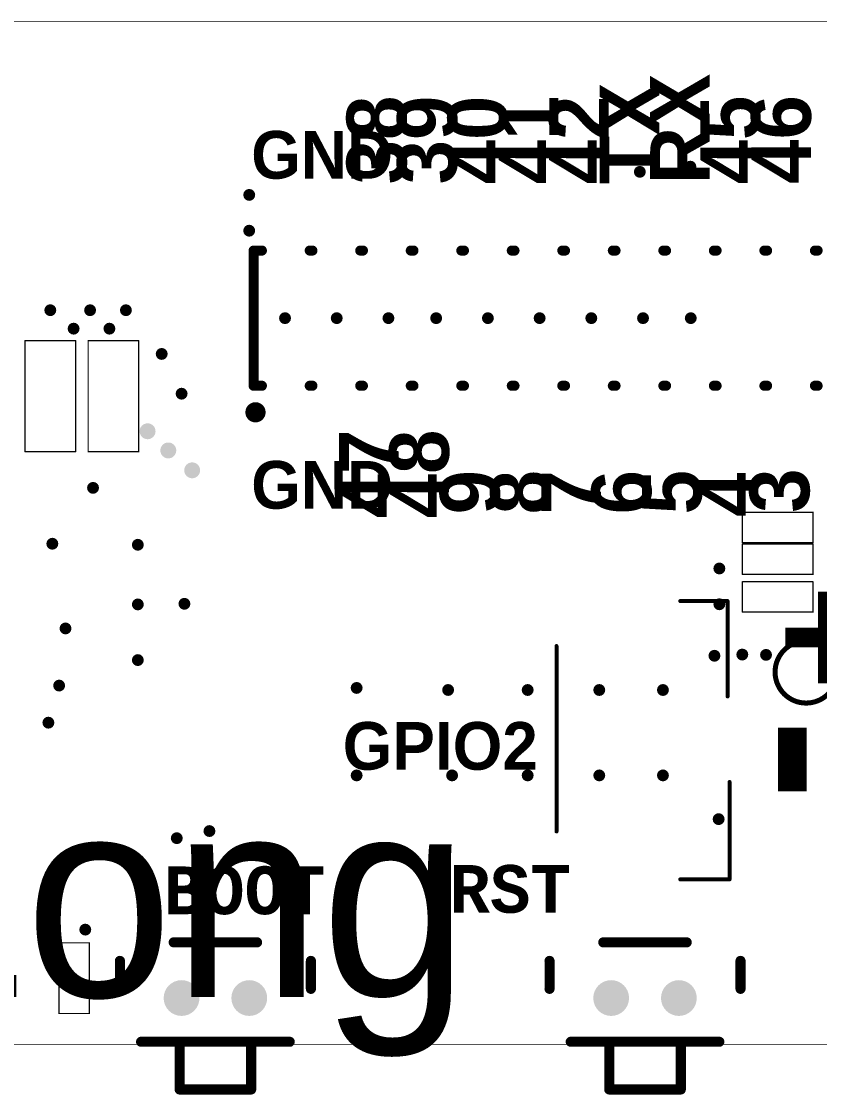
# Model space of a CAD drawing. Header units: millimetres. Extents: x -2 to 87, y -3.7 to 23.7.
# Drawn here: x 41.69 to 61.75, y -3.26 to 23.73 of the extents above; entities that cross this region are included whole.
import ezdxf

# ---------------------------------------------------------------- set-up
doc = ezdxf.new("R2010")
doc.units = ezdxf.units.MM
for name, color, linetype in [('KeepOutLayer', 6, 'Continuous'), ('MultiLayer', 9, 'Continuous'), ('PadHoleLayer', 156, 'Continuous'), ('TopOverlay', 2, 'Continuous'), ('ViaHoleLayer', 16, 'Continuous')]:
    doc.layers.add(name, color=color, linetype=linetype)
doc.styles.add('Alibaba PuHuiTi Light', font='', dxfattribs={"height": 0.2})
doc.styles.add('Consolas', font='', dxfattribs={"height": 0.2})
doc.styles.add('Kristen ITC', font='', dxfattribs={"height": 0.2})
doc.styles.add('阿里巴巴普惠体 Heavy', font='', dxfattribs={"height": 0.2})
doc.styles.get('Alibaba PuHuiTi Light').set_extended_font_data('Alibaba PuHuiTi Light', bold=True)
doc.styles.get('Consolas').set_extended_font_data('Consolas', bold=True)
doc.styles.get('Kristen ITC').set_extended_font_data('Kristen ITC')
doc.styles.get('阿里巴巴普惠体 Heavy').set_extended_font_data('阿里巴巴普惠体 Heavy', bold=True)

# ---------------------------------------------------------------- blocks, each defined once
blk = doc.blocks.new('CAP_0603_3')
at = {"layer": 'TopOverlay', "const_width": 0.0323}
for points in [[(-1.397, -0.635), (-1.397, 0.635)], [(1.397, 0.635), (-1.397, 0.635)], [(1.397, -0.635), (1.397, 0.635)], [(1.397, -0.635), (-1.397, -0.635)]]:
    blk.add_lwpolyline(points, dxfattribs=at)
at = {"layer": 'TopOverlay', "const_width": 0.0161}
for points in [[(-1.405, 0.635, 1), (-1.389, 0.635, 1)], [(-1.405, 0.635, 1), (-1.389, 0.635, 1)], [(1.389, 0.635, 1), (1.405, 0.635, 1)], [(1.389, 0.635, 1), (1.405, 0.635, 1)], [(-1.405, -0.635, 1), (-1.389, -0.635, 1)], [(-1.405, -0.635, 1), (-1.389, -0.635, 1)], [(1.389, -0.635, 1), (1.405, -0.635, 1)], [(1.389, -0.635, 1), (1.405, -0.635, 1)]]:
    blk.add_lwpolyline(points, format="xyb", close=True, dxfattribs=at)
blk = doc.blocks.new('RES_0402_14')
at = {"layer": 'TopOverlay', "const_width": 0.0323}
for points in [[(-0.889, -0.381), (-0.889, 0.381)], [(-0.889, 0.381), (0.889, 0.381)], [(0.889, -0.381), (0.889, 0.381)], [(-0.889, -0.381), (0.889, -0.381)]]:
    blk.add_lwpolyline(points, dxfattribs=at)
at = {"layer": 'TopOverlay', "const_width": 0.0161}
for points in [[(-0.897, 0.381, 1), (-0.881, 0.381, 1)], [(-0.897, 0.381, 1), (-0.881, 0.381, 1)], [(0.881, 0.381, 1), (0.897, 0.381, 1)], [(0.881, 0.381, 1), (0.897, 0.381, 1)], [(-0.897, -0.381, 1), (-0.881, -0.381, 1)], [(-0.897, -0.381, 1), (-0.881, -0.381, 1)], [(0.881, -0.381, 1), (0.897, -0.381, 1)], [(0.881, -0.381, 1), (0.897, -0.381, 1)]]:
    blk.add_lwpolyline(points, format="xyb", close=True, dxfattribs=at)
blk = doc.blocks.new('RES_0402_15')
at = {"layer": 'TopOverlay', "const_width": 0.0323}
for points in [[(-0.889, 0.381), (-0.889, -0.381)], [(0.889, 0.381), (-0.889, 0.381)], [(0.889, 0.381), (0.889, -0.381)], [(0.889, -0.381), (-0.889, -0.381)]]:
    blk.add_lwpolyline(points, dxfattribs=at)
at = {"layer": 'TopOverlay', "const_width": 0.0161}
for points in [[(-0.897, 0.381, 1), (-0.881, 0.381, 1)], [(-0.897, 0.381, 1), (-0.881, 0.381, 1)], [(0.881, 0.381, 1), (0.897, 0.381, 1)], [(0.881, 0.381, 1), (0.897, 0.381, 1)], [(-0.897, -0.381, 1), (-0.881, -0.381, 1)], [(-0.897, -0.381, 1), (-0.881, -0.381, 1)], [(0.881, -0.381, 1), (0.897, -0.381, 1)], [(0.881, -0.381, 1), (0.897, -0.381, 1)]]:
    blk.add_lwpolyline(points, format="xyb", close=True, dxfattribs=at)
blk = doc.blocks.new('CAP_0402_16')
at = {"layer": 'TopOverlay', "const_width": 0.0323}
for points in [[(-0.889, -0.381), (-0.889, 0.381)], [(-0.889, 0.381), (0.889, 0.381)], [(0.889, -0.381), (0.889, 0.381)], [(-0.889, -0.381), (0.889, -0.381)]]:
    blk.add_lwpolyline(points, dxfattribs=at)
at = {"layer": 'TopOverlay', "const_width": 0.0161}
for points in [[(-0.897, 0.381, 1), (-0.881, 0.381, 1)], [(-0.897, 0.381, 1), (-0.881, 0.381, 1)], [(0.881, 0.381, 1), (0.897, 0.381, 1)], [(0.881, 0.381, 1), (0.897, 0.381, 1)], [(-0.897, -0.381, 1), (-0.881, -0.381, 1)], [(-0.897, -0.381, 1), (-0.881, -0.381, 1)], [(0.881, -0.381, 1), (0.897, -0.381, 1)], [(0.881, -0.381, 1), (0.897, -0.381, 1)]]:
    blk.add_lwpolyline(points, format="xyb", close=True, dxfattribs=at)
blk = doc.blocks.new('PH_2P_1_25MM_33')
at = {"layer": 'TopOverlay', "const_width": 0.1}
for points in [[(2.354, 2.975), (-2.31, 2.975)], [(-3.515, -0.134), (-3.515, -1.375)], [(3.485, -0.134), (3.485, -1.325)], [(-1.065, -1.375), (-3.515, -1.375)], [(1.085, -1.325), (3.485, -1.325)]]:
    blk.add_lwpolyline(points, dxfattribs=at)
at = {"layer": 'TopOverlay', "const_width": 0.05}
for points in [[(-2.335, 2.975, 1), (-2.285, 2.975, 1)], [(2.329, 2.975, 1), (2.379, 2.975, 1)], [(-3.54, -0.134, 1), (-3.49, -0.134, 1)], [(3.46, -0.134, 1), (3.51, -0.134, 1)], [(-3.54, -1.375, 1), (-3.49, -1.375, 1)], [(-3.54, -1.375, 1), (-3.49, -1.375, 1)], [(-1.09, -1.375, 1), (-1.04, -1.375, 1)], [(1.06, -1.325, 1), (1.11, -1.325, 1)], [(3.46, -1.325, 1), (3.51, -1.325, 1)], [(3.46, -1.325, 1), (3.51, -1.325, 1)]]:
    blk.add_lwpolyline(points, format="xyb", close=True, dxfattribs=at)
blk = doc.blocks.new('HDR_SMD_30P_P1_27_V_M_R2_C15_LS5_3_38')
at = {"layer": 'TopOverlay', "const_width": 0.254}
for points in [[(-9.7, 1.7), (-9.491, 1.7)], [(-9.7, -1.7), (-9.7, 1.7)], [(-8.289, 1.7), (-8.221, 1.7)], [(-7.019, 1.7), (-6.951, 1.7)], [(-5.749, 1.7), (-5.681, 1.7)], [(-4.479, 1.7), (-4.411, 1.7)], [(-3.209, 1.7), (-3.141, 1.7)], [(-1.939, 1.7), (-1.871, 1.7)], [(-0.669, 1.7), (-0.601, 1.7)], [(0.601, 1.7), (0.669, 1.7)], [(1.871, 1.7), (1.939, 1.7)], [(3.141, 1.7), (3.209, 1.7)], [(4.411, 1.7), (4.479, 1.7)], [(5.681, 1.7), (5.749, 1.7)], [(6.951, 1.7), (7.019, 1.7)], [(8.221, 1.7), (8.289, 1.7)], [(8.221, 1.7), (8.289, 1.7)], [(9.491, 1.7), (9.7, 1.7)], [(9.7, -1.651), (9.7, 1.651)], [(-9.7, -1.7), (-9.491, -1.7)], [(-8.289, -1.7), (-8.221, -1.7)], [(-7.019, -1.7), (-6.951, -1.7)], [(-5.749, -1.7), (-5.681, -1.7)], [(-4.479, -1.7), (-4.411, -1.7)], [(-3.209, -1.7), (-3.141, -1.7)], [(-1.939, -1.7), (-1.871, -1.7)], [(-0.669, -1.7), (-0.601, -1.7)], [(0.601, -1.7), (0.669, -1.7)], [(1.871, -1.7), (1.939, -1.7)], [(3.141, -1.7), (3.209, -1.7)], [(4.411, -1.7), (4.479, -1.7)], [(5.681, -1.7), (5.749, -1.7)], [(6.951, -1.7), (7.019, -1.7)], [(8.221, -1.7), (8.289, -1.7)], [(8.221, -1.7), (8.289, -1.7)], [(9.491, -1.7), (9.7, -1.7)]]:
    blk.add_lwpolyline(points, dxfattribs=at)
at = {"layer": 'TopOverlay'}
for points, const_width in [([(-9.764, 1.7, 1), (-9.637, 1.7, 1)], 0.127), ([(-9.764, 1.7, 1), (-9.637, 1.7, 1)], 0.127), ([(-9.555, 1.7, 1), (-9.428, 1.7, 1)], 0.127), ([(-8.352, 1.7, 1), (-8.225, 1.7, 1)], 0.127), ([(-8.285, 1.7, 1), (-8.158, 1.7, 1)], 0.127), ([(-7.082, 1.7, 1), (-6.955, 1.7, 1)], 0.127), ([(-7.015, 1.7, 1), (-6.888, 1.7, 1)], 0.127), ([(-5.812, 1.7, 1), (-5.685, 1.7, 1)], 0.127), ([(-5.745, 1.7, 1), (-5.618, 1.7, 1)], 0.127), ([(-4.542, 1.7, 1), (-4.415, 1.7, 1)], 0.127), ([(-4.475, 1.7, 1), (-4.348, 1.7, 1)], 0.127), ([(-3.272, 1.7, 1), (-3.145, 1.7, 1)], 0.127), ([(-3.205, 1.7, 1), (-3.078, 1.7, 1)], 0.127), ([(-2.002, 1.7, 1), (-1.875, 1.7, 1)], 0.127), ([(-1.935, 1.7, 1), (-1.808, 1.7, 1)], 0.127), ([(-0.732, 1.7, 1), (-0.605, 1.7, 1)], 0.127), ([(-0.665, 1.7, 1), (-0.538, 1.7, 1)], 0.127), ([(0.538, 1.7, 1), (0.665, 1.7, 1)], 0.127), ([(0.605, 1.7, 1), (0.732, 1.7, 1)], 0.127), ([(1.808, 1.7, 1), (1.935, 1.7, 1)], 0.127), ([(1.875, 1.7, 1), (2.002, 1.7, 1)], 0.127), ([(3.078, 1.7, 1), (3.205, 1.7, 1)], 0.127), ([(3.145, 1.7, 1), (3.272, 1.7, 1)], 0.127), ([(4.348, 1.7, 1), (4.475, 1.7, 1)], 0.127), ([(4.415, 1.7, 1), (4.542, 1.7, 1)], 0.127), ([(5.618, 1.7, 1), (5.745, 1.7, 1)], 0.127), ([(5.685, 1.7, 1), (5.812, 1.7, 1)], 0.127), ([(6.888, 1.7, 1), (7.015, 1.7, 1)], 0.127), ([(6.955, 1.7, 1), (7.082, 1.7, 1)], 0.127), ([(8.158, 1.7, 1), (8.285, 1.7, 1)], 0.127), ([(8.158, 1.7, 1), (8.285, 1.7, 1)], 0.127), ([(8.225, 1.7, 1), (8.352, 1.7, 1)], 0.127), ([(8.225, 1.7, 1), (8.352, 1.7, 1)], 0.127), ([(9.428, 1.7, 1), (9.555, 1.7, 1)], 0.127), ([(9.637, 1.7, 1), (9.764, 1.7, 1)], 0.127), ([(9.637, 1.651, 1), (9.764, 1.651, 1)], 0.127), ([(-9.764, -1.7, 1), (-9.637, -1.7, 1)], 0.127), ([(-9.764, -1.7, 1), (-9.637, -1.7, 1)], 0.127), ([(-9.555, -1.7, 1), (-9.428, -1.7, 1)], 0.127), ([(-8.352, -1.7, 1), (-8.225, -1.7, 1)], 0.127), ([(-8.285, -1.7, 1), (-8.158, -1.7, 1)], 0.127), ([(-7.082, -1.7, 1), (-6.955, -1.7, 1)], 0.127), ([(-7.015, -1.7, 1), (-6.888, -1.7, 1)], 0.127), ([(-5.812, -1.7, 1), (-5.685, -1.7, 1)], 0.127), ([(-5.745, -1.7, 1), (-5.618, -1.7, 1)], 0.127), ([(-4.542, -1.7, 1), (-4.415, -1.7, 1)], 0.127), ([(-4.475, -1.7, 1), (-4.348, -1.7, 1)], 0.127), ([(-3.272, -1.7, 1), (-3.145, -1.7, 1)], 0.127), ([(-3.205, -1.7, 1), (-3.078, -1.7, 1)], 0.127), ([(-2.002, -1.7, 1), (-1.875, -1.7, 1)], 0.127), ([(-1.935, -1.7, 1), (-1.808, -1.7, 1)], 0.127), ([(-0.732, -1.7, 1), (-0.605, -1.7, 1)], 0.127), ([(-0.665, -1.7, 1), (-0.538, -1.7, 1)], 0.127), ([(0.538, -1.7, 1), (0.665, -1.7, 1)], 0.127), ([(0.605, -1.7, 1), (0.732, -1.7, 1)], 0.127), ([(1.808, -1.7, 1), (1.935, -1.7, 1)], 0.127), ([(1.875, -1.7, 1), (2.002, -1.7, 1)], 0.127), ([(3.078, -1.7, 1), (3.205, -1.7, 1)], 0.127), ([(3.145, -1.7, 1), (3.272, -1.7, 1)], 0.127), ([(4.348, -1.7, 1), (4.475, -1.7, 1)], 0.127), ([(4.415, -1.7, 1), (4.542, -1.7, 1)], 0.127), ([(5.618, -1.7, 1), (5.745, -1.7, 1)], 0.127), ([(5.685, -1.7, 1), (5.812, -1.7, 1)], 0.127), ([(6.888, -1.7, 1), (7.015, -1.7, 1)], 0.127), ([(6.955, -1.7, 1), (7.082, -1.7, 1)], 0.127), ([(8.158, -1.7, 1), (8.285, -1.7, 1)], 0.127), ([(8.158, -1.7, 1), (8.285, -1.7, 1)], 0.127), ([(8.225, -1.7, 1), (8.352, -1.7, 1)], 0.127), ([(8.225, -1.7, 1), (8.352, -1.7, 1)], 0.127), ([(9.428, -1.7, 1), (9.555, -1.7, 1)], 0.127), ([(9.637, -1.651, 1), (9.764, -1.651, 1)], 0.127), ([(9.637, -1.7, 1), (9.764, -1.7, 1)], 0.127), ([(-9.525, -2.368, 1), (-9.779, -2.368, 1)], 0.254), ([(-9.842, -2.368, 1), (-9.716, -2.368, 1)], 0.127), ([(-9.588, -2.368, 1), (-9.461, -2.368, 1)], 0.127)]:
    blk.add_lwpolyline(points, format="xyb", close=True, dxfattribs=dict(at, const_width=const_width))
blk = doc.blocks.new('CAP_0603_55')
at = {"layer": 'TopOverlay', "const_width": 0.0323}
for points in [[(-1.397, -0.635), (-1.397, 0.635)], [(1.397, 0.635), (-1.397, 0.635)], [(1.397, -0.635), (1.397, 0.635)], [(1.397, -0.635), (-1.397, -0.635)]]:
    blk.add_lwpolyline(points, dxfattribs=at)
at = {"layer": 'TopOverlay', "const_width": 0.0161}
for points in [[(-1.405, 0.635, 1), (-1.389, 0.635, 1)], [(-1.405, 0.635, 1), (-1.389, 0.635, 1)], [(1.389, 0.635, 1), (1.405, 0.635, 1)], [(1.389, 0.635, 1), (1.405, 0.635, 1)], [(-1.405, -0.635, 1), (-1.389, -0.635, 1)], [(-1.405, -0.635, 1), (-1.389, -0.635, 1)], [(1.389, -0.635, 1), (1.405, -0.635, 1)], [(1.389, -0.635, 1), (1.405, -0.635, 1)]]:
    blk.add_lwpolyline(points, format="xyb", close=True, dxfattribs=at)
blk = doc.blocks.new('RES_0402_65')
at = {"layer": 'TopOverlay', "const_width": 0.0323}
for points in [[(-0.889, 0.381), (-0.889, -0.381)], [(-0.889, 0.381), (0.889, 0.381)], [(0.889, 0.381), (0.889, -0.381)], [(-0.889, -0.381), (0.889, -0.381)]]:
    blk.add_lwpolyline(points, dxfattribs=at)
at = {"layer": 'TopOverlay', "const_width": 0.0161}
for points in [[(-0.897, 0.381, 1), (-0.881, 0.381, 1)], [(-0.897, 0.381, 1), (-0.881, 0.381, 1)], [(0.881, 0.381, 1), (0.897, 0.381, 1)], [(0.881, 0.381, 1), (0.897, 0.381, 1)], [(-0.897, -0.381, 1), (-0.881, -0.381, 1)], [(-0.897, -0.381, 1), (-0.881, -0.381, 1)], [(0.881, -0.381, 1), (0.897, -0.381, 1)], [(0.881, -0.381, 1), (0.897, -0.381, 1)]]:
    blk.add_lwpolyline(points, format="xyb", close=True, dxfattribs=at)
blk = doc.blocks.new('KEY_EDGE_77')
at = {"layer": 'MultiLayer'}
h = blk.add_hatch(color=9, dxfattribs=at)
edge = h.paths.add_edge_path()
edge.add_arc((-0.831, 0.4), 0.45, 0, 360)
h = blk.add_hatch(color=9, dxfattribs=at)
edge = h.paths.add_edge_path()
edge.add_arc((0.871, 0.4), 0.45, 0, 360)
at = {"layer": 'PadHoleLayer'}
h = blk.add_hatch(color=156, dxfattribs=at)
edge = h.paths.add_edge_path()
edge.add_arc((-0.831, 0.4), 0.45, 0, 360)
h = blk.add_hatch(color=156, dxfattribs=at)
edge = h.paths.add_edge_path()
edge.add_arc((0.871, 0.4), 0.45, 0, 360)
at = {"layer": 'TopOverlay', "const_width": 0.254}
for points in [[(-0.88, 2.7), (-0.88, 1.5)], [(0.92, 2.7), (-0.88, 2.7)], [(0.92, 2.7), (0.92, 1.5)], [(-0.88, 1.5), (-1.849, 1.5)], [(-0.88, 1.5), (-1.849, 1.5)], [(0.92, 1.5), (-0.88, 1.5)], [(1.889, 1.5), (0.92, 1.5)], [(-2.38, 0.169), (-2.38, -0.535)], [(2.42, 0.169), (2.42, -0.535)], [(1.069, -1.001), (-1.029, -1.001)]]:
    blk.add_lwpolyline(points, dxfattribs=at)
at = {"layer": 'TopOverlay', "const_width": 0.127}
for points in [[(-0.943, 2.7, 1), (-0.816, 2.7, 1)], [(-0.943, 2.7, 1), (-0.816, 2.7, 1)], [(0.856, 2.7, 1), (0.983, 2.7, 1)], [(0.856, 2.7, 1), (0.983, 2.7, 1)], [(-1.912, 1.5, 1), (-1.785, 1.5, 1)], [(-1.912, 1.5, 1), (-1.785, 1.5, 1)], [(-0.943, 1.5, 1), (-0.816, 1.5, 1)], [(-0.943, 1.5, 1), (-0.816, 1.5, 1)], [(-0.943, 1.5, 1), (-0.816, 1.5, 1)], [(-0.943, 1.5, 1), (-0.816, 1.5, 1)], [(0.856, 1.5, 1), (0.983, 1.5, 1)], [(0.856, 1.5, 1), (0.983, 1.5, 1)], [(0.856, 1.5, 1), (0.983, 1.5, 1)], [(1.825, 1.5, 1), (1.952, 1.5, 1)], [(-2.444, 0.169, 1), (-2.317, 0.169, 1)], [(2.357, 0.169, 1), (2.484, 0.169, 1)], [(-2.444, -0.535, 1), (-2.317, -0.535, 1)], [(2.357, -0.535, 1), (2.484, -0.535, 1)], [(-1.092, -1.001, 1), (-0.965, -1.001, 1)], [(1.005, -1.001, 1), (1.132, -1.001, 1)]]:
    blk.add_lwpolyline(points, format="xyb", close=True, dxfattribs=at)
blk = doc.blocks.new('KEY_EDGE_78')
at = {"layer": 'MultiLayer'}
h = blk.add_hatch(color=9, dxfattribs=at)
edge = h.paths.add_edge_path()
edge.add_arc((-0.831, 0.4), 0.45, 0, 360)
h = blk.add_hatch(color=9, dxfattribs=at)
edge = h.paths.add_edge_path()
edge.add_arc((0.871, 0.4), 0.45, 0, 360)
at = {"layer": 'PadHoleLayer'}
h = blk.add_hatch(color=156, dxfattribs=at)
edge = h.paths.add_edge_path()
edge.add_arc((-0.831, 0.4), 0.45, 0, 360)
h = blk.add_hatch(color=156, dxfattribs=at)
edge = h.paths.add_edge_path()
edge.add_arc((0.871, 0.4), 0.45, 0, 360)
at = {"layer": 'TopOverlay', "const_width": 0.254}
for points in [[(0.92, 2.7), (-0.88, 2.7)], [(-0.88, 2.7), (-0.88, 1.5)], [(0.92, 2.7), (0.92, 1.5)], [(-0.88, 1.5), (-1.849, 1.5)], [(-0.88, 1.5), (-1.849, 1.5)], [(0.92, 1.5), (-0.88, 1.5)], [(1.889, 1.5), (0.92, 1.5)], [(-2.38, 0.169), (-2.38, -0.535)], [(2.42, 0.169), (2.42, -0.535)], [(1.069, -1.001), (-1.029, -1.001)]]:
    blk.add_lwpolyline(points, dxfattribs=at)
at = {"layer": 'TopOverlay', "const_width": 0.127}
for points in [[(-0.943, 2.7, 1), (-0.816, 2.7, 1)], [(-0.943, 2.7, 1), (-0.816, 2.7, 1)], [(0.856, 2.7, 1), (0.983, 2.7, 1)], [(0.856, 2.7, 1), (0.983, 2.7, 1)], [(-1.912, 1.5, 1), (-1.785, 1.5, 1)], [(-1.912, 1.5, 1), (-1.785, 1.5, 1)], [(-0.943, 1.5, 1), (-0.816, 1.5, 1)], [(-0.943, 1.5, 1), (-0.816, 1.5, 1)], [(-0.943, 1.5, 1), (-0.816, 1.5, 1)], [(-0.943, 1.5, 1), (-0.816, 1.5, 1)], [(0.856, 1.5, 1), (0.983, 1.5, 1)], [(0.856, 1.5, 1), (0.983, 1.5, 1)], [(0.856, 1.5, 1), (0.983, 1.5, 1)], [(1.825, 1.5, 1), (1.952, 1.5, 1)], [(-2.444, 0.169, 1), (-2.317, 0.169, 1)], [(2.357, 0.169, 1), (2.484, 0.169, 1)], [(-2.444, -0.535, 1), (-2.317, -0.535, 1)], [(2.357, -0.535, 1), (2.484, -0.535, 1)], [(-1.092, -1.001, 1), (-0.965, -1.001, 1)], [(1.005, -1.001, 1), (1.132, -1.001, 1)]]:
    blk.add_lwpolyline(points, format="xyb", close=True, dxfattribs=at)

msp = doc.modelspace()

# ---------------------------------------------------------------- hatches: boundary and pattern name
at = {"layer": 'ViaHoleLayer'}
h = msp.add_hatch(color=16, dxfattribs=at)
edge = h.paths.add_edge_path()
edge.add_arc((57.234, 19.944), 0.15, 0, 360)
h = msp.add_hatch(color=16, dxfattribs=at)
edge = h.paths.add_edge_path()
edge.add_arc((58.504, 20.074), 0.15, 0, 360)
h = msp.add_hatch(color=16, dxfattribs=at)
edge = h.paths.add_edge_path()
edge.add_arc((47.414, 19.364), 0.15, 0, 360)
h = msp.add_hatch(color=16, dxfattribs=at)
edge = h.paths.add_edge_path()
edge.add_arc((47.414, 18.464), 0.15, 0, 360)
h = msp.add_hatch(color=16, dxfattribs=at)
edge = h.paths.add_edge_path()
edge.add_arc((42.414, 16.464), 0.15, 0, 360)
h = msp.add_hatch(color=16, dxfattribs=at)
edge = h.paths.add_edge_path()
edge.add_arc((43.414, 16.464), 0.15, 0, 360)
h = msp.add_hatch(color=16, dxfattribs=at)
edge = h.paths.add_edge_path()
edge.add_arc((44.314, 16.464), 0.15, 0, 360)
h = msp.add_hatch(color=16, dxfattribs=at)
edge = h.paths.add_edge_path()
edge.add_arc((48.314, 16.264), 0.15, 0, 360)
h = msp.add_hatch(color=16, dxfattribs=at)
edge = h.paths.add_edge_path()
edge.add_arc((49.614, 16.264), 0.15, 0, 360)
h = msp.add_hatch(color=16, dxfattribs=at)
edge = h.paths.add_edge_path()
edge.add_arc((50.914, 16.264), 0.15, 0, 360)
h = msp.add_hatch(color=16, dxfattribs=at)
edge = h.paths.add_edge_path()
edge.add_arc((52.114, 16.264), 0.15, 0, 360)
h = msp.add_hatch(color=16, dxfattribs=at)
edge = h.paths.add_edge_path()
edge.add_arc((53.414, 16.264), 0.15, 0, 360)
h = msp.add_hatch(color=16, dxfattribs=at)
edge = h.paths.add_edge_path()
edge.add_arc((54.714, 16.264), 0.15, 0, 360)
h = msp.add_hatch(color=16, dxfattribs=at)
edge = h.paths.add_edge_path()
edge.add_arc((56.014, 16.264), 0.15, 0, 360)
h = msp.add_hatch(color=16, dxfattribs=at)
edge = h.paths.add_edge_path()
edge.add_arc((57.314, 16.264), 0.15, 0, 360)
h = msp.add_hatch(color=16, dxfattribs=at)
edge = h.paths.add_edge_path()
edge.add_arc((58.514, 16.264), 0.15, 0, 360)
h = msp.add_hatch(color=16, dxfattribs=at)
edge = h.paths.add_edge_path()
edge.add_arc((43, 16), 0.15, 0, 360)
h = msp.add_hatch(color=16, dxfattribs=at)
edge = h.paths.add_edge_path()
edge.add_arc((43.9, 16), 0.15, 0, 360)
h = msp.add_hatch(color=16, dxfattribs=at)
edge = h.paths.add_edge_path()
edge.add_arc((45.214, 15.364), 0.15, 0, 360)
h = msp.add_hatch(color=16, dxfattribs=at)
edge = h.paths.add_edge_path()
edge.add_arc((45.714, 14.364), 0.15, 0, 360)
h = msp.add_hatch(color=16, dxfattribs=at)
edge = h.paths.add_edge_path()
edge.add_arc((44.859, 13.419), 0.2, 0, 360)
h = msp.add_hatch(color=16, dxfattribs=at)
edge = h.paths.add_edge_path()
edge.add_arc((45.38, 12.937), 0.2, 0, 360)
h = msp.add_hatch(color=16, dxfattribs=at)
edge = h.paths.add_edge_path()
edge.add_arc((45.98, 12.437), 0.2, 0, 360)
h = msp.add_hatch(color=16, dxfattribs=at)
edge = h.paths.add_edge_path()
edge.add_arc((43.488, 11.996), 0.15, 0, 360)
h = msp.add_hatch(color=16, dxfattribs=at)
edge = h.paths.add_edge_path()
edge.add_arc((42.465, 10.59), 0.15, 0, 360)
h = msp.add_hatch(color=16, dxfattribs=at)
edge = h.paths.add_edge_path()
edge.add_arc((44.614, 10.564), 0.15, 0, 360)
h = msp.add_hatch(color=16, dxfattribs=at)
edge = h.paths.add_edge_path()
edge.add_arc((59.233, 9.968), 0.15, 0, 360)
h = msp.add_hatch(color=16, dxfattribs=at)
edge = h.paths.add_edge_path()
edge.add_arc((44.614, 9.064), 0.15, 0, 360)
h = msp.add_hatch(color=16, dxfattribs=at)
edge = h.paths.add_edge_path()
edge.add_arc((45.785, 9.08), 0.15, 0, 360)
h = msp.add_hatch(color=16, dxfattribs=at)
edge = h.paths.add_edge_path()
edge.add_arc((59.233, 9.068), 0.15, 0, 360)
h = msp.add_hatch(color=16, dxfattribs=at)
edge = h.paths.add_edge_path()
edge.add_arc((42.796, 8.46), 0.15, 0, 360)
h = msp.add_hatch(color=16, dxfattribs=at)
edge = h.paths.add_edge_path()
edge.add_arc((59.109, 7.773), 0.15, 0, 360)
h = msp.add_hatch(color=16, dxfattribs=at)
edge = h.paths.add_edge_path()
edge.add_arc((59.809, 7.803), 0.15, 0, 360)
h = msp.add_hatch(color=16, dxfattribs=at)
edge = h.paths.add_edge_path()
edge.add_arc((60.406, 7.795), 0.15, 0, 360)
h = msp.add_hatch(color=16, dxfattribs=at)
edge = h.paths.add_edge_path()
edge.add_arc((44.614, 7.664), 0.15, 0, 360)
h = msp.add_hatch(color=16, dxfattribs=at)
edge = h.paths.add_edge_path()
edge.add_arc((42.636, 7.023), 0.15, 0, 360)
h = msp.add_hatch(color=16, dxfattribs=at)
edge = h.paths.add_edge_path()
edge.add_arc((50.114, 6.964), 0.15, 0, 360)
h = msp.add_hatch(color=16, dxfattribs=at)
edge = h.paths.add_edge_path()
edge.add_arc((52.414, 6.912), 0.15, 0, 360)
h = msp.add_hatch(color=16, dxfattribs=at)
edge = h.paths.add_edge_path()
edge.add_arc((54.414, 6.912), 0.15, 0, 360)
h = msp.add_hatch(color=16, dxfattribs=at)
edge = h.paths.add_edge_path()
edge.add_arc((56.214, 6.912), 0.15, 0, 360)
h = msp.add_hatch(color=16, dxfattribs=at)
edge = h.paths.add_edge_path()
edge.add_arc((57.814, 6.912), 0.15, 0, 360)
h = msp.add_hatch(color=16, dxfattribs=at)
edge = h.paths.add_edge_path()
edge.add_arc((42.365, 6.09), 0.15, 0, 360)
h = msp.add_hatch(color=16, dxfattribs=at)
edge = h.paths.add_edge_path()
edge.add_arc((50.114, 4.764), 0.15, 0, 360)
h = msp.add_hatch(color=16, dxfattribs=at)
edge = h.paths.add_edge_path()
edge.add_arc((52.514, 4.764), 0.15, 0, 360)
h = msp.add_hatch(color=16, dxfattribs=at)
edge = h.paths.add_edge_path()
edge.add_arc((54.414, 4.764), 0.15, 0, 360)
h = msp.add_hatch(color=16, dxfattribs=at)
edge = h.paths.add_edge_path()
edge.add_arc((56.214, 4.764), 0.15, 0, 360)
h = msp.add_hatch(color=16, dxfattribs=at)
edge = h.paths.add_edge_path()
edge.add_arc((57.814, 4.764), 0.15, 0, 360)
h = msp.add_hatch(color=16, dxfattribs=at)
edge = h.paths.add_edge_path()
edge.add_arc((59.214, 3.664), 0.15, 0, 360)
h = msp.add_hatch(color=16, dxfattribs=at)
edge = h.paths.add_edge_path()
edge.add_arc((46.414, 3.364), 0.15, 0, 360)
h = msp.add_hatch(color=16, dxfattribs=at)
edge = h.paths.add_edge_path()
edge.add_arc((45.593, 3.185), 0.15, 0, 360)
h = msp.add_hatch(color=16, dxfattribs=at)
edge = h.paths.add_edge_path()
edge.add_arc((43.293, 0.885), 0.15, 0, 360)

# ---------------------------------------------------------------- linework, layer by layer
at = {"layer": 'KeepOutLayer', "const_width": 0.0127}
for points in [[(-2, 23.72), (86.83, 23.72)], [(-2, -2), (86.83, -2)]]:
    msp.add_lwpolyline(points, dxfattribs=at)
at = {"layer": 'TopOverlay'}
for points, const_width in [([(62.195, 7.364, 1), (60.633, 7.364, 1)], 0.127), ([(60.601, 7.364, 1), (60.664, 7.364, 1)], 0.0635)]:
    msp.add_lwpolyline(points, format="xyb", close=True, dxfattribs=dict(at, const_width=const_width))

# ---------------------------------------------------------------- block references
for name, p in [('HDR_SMD_30P_P1_27_V_M_R2_C15_LS5_3_38', (57.224, 16.264)), ('CAP_0402_16', (60.7, 10.2)), ('RES_0402_14', (60.7, 9.252))]:
    msp.add_blockref(name, p)
for name, p, rotation in [('CAP_0603_55', (42.414, 14.3), 270), ('CAP_0603_3', (44, 14.3), 270), ('RES_0402_15', (60.7, 11), 180), ('PH_2P_1_25MM_33', (58.114, 5.664), 90), ('RES_0402_65', (43.014, -0.336), 90), ('KEY_EDGE_77', (46.584, -0.436), 180), ('KEY_EDGE_78', (57.384, -0.436), 180)]:
    msp.add_blockref(name, p, dxfattribs=dict(rotation=rotation))

# ---------------------------------------------------------------- texts
for s, height, rotation, style, p in [('TX', 1.5, 90, 'Alibaba PuHuiTi Light', (57.723, 19.629)), ('RX', 1.5, 90, 'Alibaba PuHuiTi Light', (58.993, 19.629)), ('38', 1.5, 90, 'Alibaba PuHuiTi Light', (51.363, 19.629)), ('39', 1.5, 90, 'Alibaba PuHuiTi Light', (52.633, 19.629)), ('40', 1.5, 90, 'Alibaba PuHuiTi Light', (53.903, 19.629)), ('41', 1.5, 90, 'Alibaba PuHuiTi Light', (55.183, 19.629)), ('42', 1.5, 90, 'Alibaba PuHuiTi Light', (56.453, 19.629)), ('45', 1.5, 90, 'Alibaba PuHuiTi Light', (60.253, 19.629)), ('46', 1.5, 90, 'Alibaba PuHuiTi Light', (61.533, 19.643)), ('GND', 1.2, 360, '阿里巴巴普惠体 Heavy', (47.464, 19.772)), ('47', 1.5, 90, 'Alibaba PuHuiTi Light', (51.173, 11.229)), ('48', 1.5, 90, 'Alibaba PuHuiTi Light', (52.434, 11.229)), ('GND', 1.2, 360, '阿里巴巴普惠体 Heavy', (47.464, 11.472)), ('9', 1.5, 90, 'Alibaba PuHuiTi Light', (53.709, 11.329)), ('8', 1.5, 90, 'Alibaba PuHuiTi Light', (54.98, 11.329)), ('7', 1.5, 90, 'Alibaba PuHuiTi Light', (56.259, 11.329)), ('6', 1.5, 90, 'Alibaba PuHuiTi Light', (57.519, 11.329)), ('5', 1.5, 90, 'Alibaba PuHuiTi Light', (58.789, 11.329)), ('4', 1.5, 90, 'Alibaba PuHuiTi Light', (60.202, 11.269)), ('3', 1.5, 90, 'Alibaba PuHuiTi Light', (61.492, 11.369)), ('+', 3, 360, 'Consolas', (60.682, 6.718)), ('GPIO2', 1.2, 360, 'Alibaba PuHuiTi Light', (49.764, 4.906)), ('-', 4, 90, 'Consolas', (62.644, 3.469)), ('T-Display-Long', 5, 360, 'Kristen ITC', (7.6, -0.807)), ('BOOT', 1.2, 360, 'Consolas', (45.264, 1.273)), ('RST', 1.2, 360, 'Consolas', (52.45, 1.309))]:
    msp.add_text(s, height=height, rotation=rotation, dxfattribs=dict(at, style=style)).set_placement(p)

doc.saveas('drawing.dxf')
